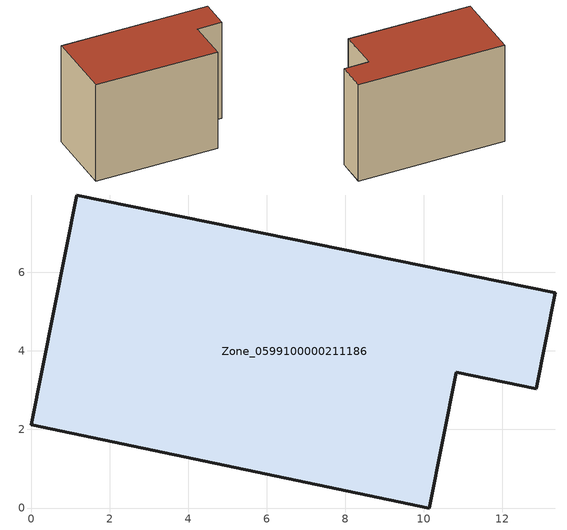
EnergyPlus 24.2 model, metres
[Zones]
Zone_0599100000211186
 floor ground (C_G): 0,2.12 1.16,7.97 13.35,5.48 12.87,3.04 10.83,3.45 10.14,0 z0
 wall outside (C_F): 1.16,7.97 0,2.12 10.14,0 10.83,3.45 12.87,3.04 13.35,5.48 1.16,7.97 z0:8.86
 roof outside (C_R): 13.35,5.48 1.16,7.97 0,2.12 10.14,0 10.83,3.45 12.87,3.04 z8.86
[BUILDING]
Pand.0599100000211186: North Axis=0; Terrain=City; Loads Convergence Tolerance Value=0.04; Temperature Convergence Tolerance Value=0.4; Solar Distribution=FullExterior; Maximum Number of Warmup Days=25; Minimum Number of Warmup Days=1
[Site:Location]
Rotterdam.The.Hague.AP_ZH_NLD Design_Conditions: Latitude=51.96; Longitude=4.45; Time Zone=1; Elevation=-4.5
[SITE:GROUNDTEMPERATURE:BUILDINGSURFACE]
18, 18, 18, 18, 18, 18, 18, 18, 18, 18, 18, 18
[MATERIAL] Thermal Absorptance=0.9; Solar Absorptance=0.7; Visible Absorptance=0.7
Name | Roughness | Thickness | Conductivity | Density | Specific Heat
G.TI.1946-1964 | MediumSmooth | 0.15 | 1 | 540 | 1210
F.TI.1946-1964 | Rough | 0.3 | 0.857143 | 1920 | 840
R.TI.1946-1964 | MediumRough | 0.2 | 0.277778 | 1500 | 1000
[CONSTRUCTION]
C_G: G.TI.1946-1964
C_F: F.TI.1946-1964
C_R: R.TI.1946-1964
[ZONE]
Zone_0599100000211186: Type=1; Multiplier=1; Ceiling Height=Autocalculate; Volume=Autocalculate; Floor Area=autocalculate; Part of Total Floor Area=Yes
[ZONEINFILTRATION:DESIGNFLOWRATE]
Infil_Zone_0599100000211186: Zone or ZoneList or Space or SpaceList=Zone_0599100000211186; Schedule=AlwaysOn; Design Flow Rate Calculation Method=Flow/Area; Flow Rate per Floor Area=0.003; Constant Term Coefficient=1; Temperature Term Coefficient=0; Velocity Term Coefficient=0; Velocity Squared Term Coefficient=0
[HVACTEMPLATE:ZONE:IDEALLOADSAIRSYSTEM]
Zone_0599100000211186: Maximum Heating Supply Air Temperature=50; Minimum Cooling Supply Air Temperature=13; Maximum Heating Supply Air Humidity Ratio=0.0156; Minimum Cooling Supply Air Humidity Ratio=0.0077; Heating Limit=NoLimit; Cooling Limit=NoLimit; Dehumidification Control Type=ConstantSensibleHeatRatio; Cooling Sensible Heat Ratio=0.7; Dehumidification Setpoint=60; Humidification Control Type=None; Humidification Setpoint=30; Outdoor Air Method=None; Outdoor Air Flow Rate per Person=0.00944; Outdoor Air Flow Rate per Zone Floor Area=0; Outdoor Air Flow Rate per Zone=0; Demand Controlled Ventilation Type=None; Outdoor Air Economizer Type=NoEconomizer; Heat Recovery Type=None; Sensible Heat Recovery Effectiveness=0.7; Latent Heat Recovery Effectiveness=0.65
[ZONECONTROL:THERMOSTAT]
ThermostatControl_Zone_0599100000211186: Zone or ZoneList=Zone_0599100000211186; Control Type Schedule=DualSetpointControlType; Control 1=Thermostat_Zone_0599100000211186; Temperature Difference Between Cutout And Setpoint=0
[THERMOSTATSETPOINT:DUALSETPOINT]
Thermostat_Zone_0599100000211186: Heating Setpoint Temperature Schedule=HeatingSetpoint_Zone_0599100000211186; Cooling Setpoint Temperature Schedule=CoolingSetpoint_Zone_0599100000211186
[SCHEDULE:COMPACT]
HeatingSetpoint_Zone_0599100000211186: Through: 12/31, For: AllDays, Until: 24:00, 21
CoolingSetpoint_Zone_0599100000211186: Through: 12/31, For: AllDays, Until: 24:00, 24
DualSetpointControlType: Through: 12/31, For: AllDays, Until: 24:00, 4
AlwaysOn: Through: 12/31, For: AllDays, Until: 24:00, 1
